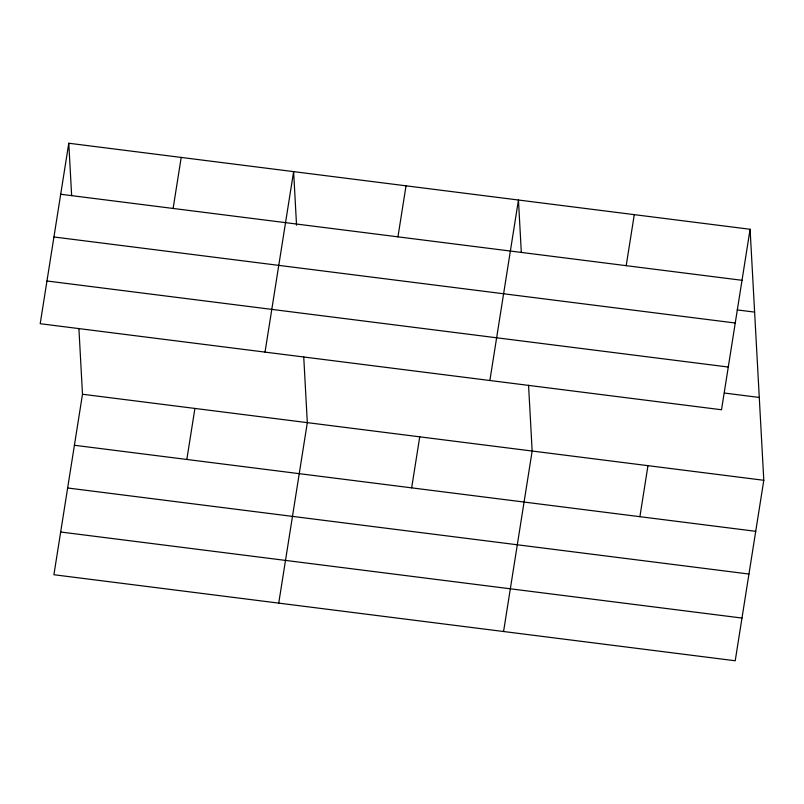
<?xml version="1.0" encoding="UTF-8"?>
<svg xmlns="http://www.w3.org/2000/svg" width="804" height="804" viewBox="0 0 804 804"><rect width="100%" height="100%" fill="white"/><g stroke="black" fill="none" stroke-linecap="round" stroke-linejoin="round"><path stroke-width="1.21" d="M68.782 143.233L40.2 323.71L721.51 409.759L750.092 229.271L68.782 143.233L71.646 195.613M78.903 328.464L82.49 394.241L53.908 574.729L735.218 660.767L763.8 480.289L750.092 229.271M173.121 208.447L181.201 157.423M186.829 459.466L194.91 408.442M265.029 352.112L293.621 171.624L296.545 225.22M278.737 603.121L307.319 422.643L303.731 356.855M397.95 236.848L406.03 185.824M411.658 487.857L419.738 436.833M489.867 380.503L518.449 200.015L521.314 252.396M503.565 631.512L532.158 451.034L528.56 385.257M626.195 265.672L634.276 214.648M639.894 516.691L647.974 465.657M60.702 194.256L742.012 280.294M737.178 309.902L754.614 312.103M53.938 236.979L735.248 323.017M46.964 280.988L728.273 367.036M724.404 393.045L759.277 397.457M82.49 394.241L763.8 480.289M74.41 445.265L755.72 531.313M67.647 487.988L748.956 574.036M60.672 532.007L741.981 618.055"/></g></svg>
